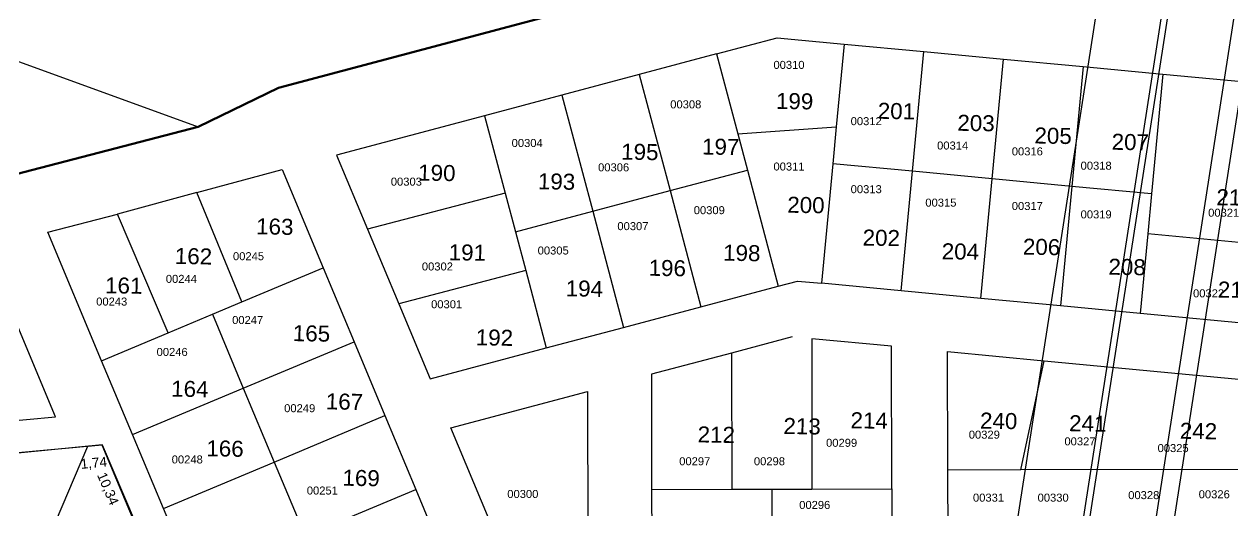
# Model space of a CAD drawing. Header units: metres. Extents: x 0 to 1324930, y 0 to 1631912.
# Drawn here: x 253303.7 to 253454.7, y 1629550.6 to 1629611.4 of the extents above; entities that cross this region are included whole.
import ezdxf

# ---------------------------------------------------------------- set-up
doc = ezdxf.new("R2010")
doc.units = ezdxf.units.M
doc.header["$MEASUREMENT"] = 0
doc.layers.add('90kw', color=7, linetype='Continuous', lineweight=0)
for name, color, linetype in [('A_revoir_geometrie_aberrante', 7, 'Continuous'), ('A_revoir_niveau_0', 7, 'Continuous'), ('limites_parcelles', 7, 'Continuous'), ('limites_sections', 7, 'Continuous'), ('limites_tf', 7, 'Continuous'), ('numero_lot', 7, 'Continuous'), ('numero_parcelle', 7, 'Continuous'), ('toponymie', 7, 'Continuous')]:
    doc.layers.add(name, color=color, linetype=linetype)
doc.styles.get("Standard").update_dxf_attribs({"font": 'txt.shx'})
doc.styles.add('Style-txt', font='txt.shx')
doc.styles.add('Style-WORKING', font='WORKING.shx')

msp = doc.modelspace()

# ---------------------------------------------------------------- linework, layer by layer
at = {"layer": 'A_revoir_geometrie_aberrante'}
for p in [(253647.66593, 1630910.42849), (253647.23549, 1630902.43798), (253647.23549, 1630902.43792), (253645.88863, 1630825.83787), (253621.68215, 1630796.06037), (253638.91281, 1630795.57216)]:
    msp.add_line(p, (0, 0), dxfattribs=at)
at = {"layer": 'A_revoir_niveau_0'}
for p, q in [((253313.45862, 1629558.871), (253232.83222, 1629550.94749)), ((253259.92718, 1629437.70509), (253311.69682, 1629558.69786)), ((253302.26851, 1629536.6626), (253311.69682, 1629558.69786)), ((253311.69682, 1629558.69786), (253313.45862, 1629558.871)), ((253313.45862, 1629558.871), (253317.58356, 1629549.21114)), ((253329.17547, 1629522.06503), (253313.45862, 1629558.871))]:
    msp.add_line(p, q, dxfattribs=at)
at = {"layer": 'limites_parcelles'}
for p, q in [((253360.25859, 1629610.05247), (253396.96463, 1629619.82333)), ((253285.37445, 1629613.12605), (253325.48823, 1629598.58362)), ((253390.2415, 1629607.68037), (253397.81803, 1629609.69691)), ((253397.81803, 1629609.69691), (253406.17557, 1629608.91093)), ((253406.17557, 1629608.91093), (253405.19485, 1629598.56734)), ((253406.17557, 1629608.91093), (253416.13162, 1629607.97463)), ((253390.2415, 1629607.68037), (253380.57794, 1629605.10836)), ((253390.2415, 1629607.68037), (253392.8915, 1629597.71658)), ((253414.71512, 1629593.03495), (253416.13162, 1629607.97463)), ((253416.13162, 1629607.97463), (253426.08766, 1629607.03832)), ((253424.67046, 1629592.09104), (253426.08766, 1629607.03832)), ((253426.08766, 1629607.03832), (253436.04371, 1629606.10201)), ((253436.04371, 1629606.10201), (253434.62579, 1629591.14713)), ((253436.04371, 1629606.10201), (253445.99978, 1629605.1657)), ((253380.57794, 1629605.10836), (253370.91439, 1629602.53635)), ((253380.57794, 1629605.10836), (253384.43372, 1629590.61096)), ((253445.99978, 1629605.1657), (253444.58113, 1629590.20322)), ((253445.99978, 1629605.1657), (253459.91671, 1629603.85689)), ((253370.91439, 1629602.53635), (253361.25083, 1629599.96434)), ((253370.91439, 1629602.53635), (253374.77036, 1629588.03818)), ((253361.25083, 1629599.96434), (253342.76484, 1629595.04418)), ((253361.25083, 1629599.96434), (253363.82271, 1629590.29763)), ((253325.48823, 1629598.58362), (253296.43383, 1629591.04183)), ((253392.8915, 1629597.71658), (253405.19485, 1629598.56734)), ((253405.19485, 1629598.56734), (253404.75979, 1629593.97886)), ((253392.8915, 1629597.71658), (253394.09707, 1629593.18374)), ((253342.76484, 1629595.04418), (253346.63044, 1629585.81662)), ((253325.31017, 1629590.38945), (253335.95664, 1629593.23127)), ((253335.95664, 1629593.23127), (253341.08753, 1629580.96801)), ((253404.75979, 1629593.97886), (253403.34393, 1629579.04586)), ((253414.71512, 1629593.03495), (253404.75979, 1629593.97886)), ((253384.43372, 1629590.61096), (253394.09707, 1629593.18374)), ((253394.09707, 1629593.18374), (253397.95256, 1629578.68741)), ((253413.29926, 1629578.10195), (253414.71512, 1629593.03495)), ((253424.67046, 1629592.09104), (253414.71512, 1629593.03495)), ((253423.25459, 1629577.15804), (253424.67046, 1629592.09104)), ((253434.62579, 1629591.14713), (253424.67046, 1629592.09104)), ((253325.31017, 1629590.38945), (253315.37161, 1629587.6925)), ((253330.94169, 1629576.71813), (253325.31017, 1629590.38945)), ((253363.82271, 1629590.29763), (253346.63044, 1629585.81662)), ((253363.82271, 1629590.29763), (253365.10826, 1629585.46573)), ((253374.77036, 1629588.03818), (253384.43372, 1629590.61096)), ((253384.43372, 1629590.61096), (253388.28952, 1629576.11345)), ((253434.62579, 1629591.14713), (253433.20992, 1629576.21413)), ((253444.58113, 1629590.20322), (253434.62579, 1629591.14713)), ((253444.58113, 1629590.20322), (253444.10918, 1629585.22555)), ((253444.58114, 1629590.20322), (253444.58113, 1629590.20322)), ((253306.68571, 1629585.43795), (253315.37161, 1629587.6925)), ((253321.72226, 1629572.85629), (253315.37161, 1629587.6925)), ((253365.10826, 1629585.46573), (253374.77036, 1629588.03818)), ((253374.77036, 1629588.03818), (253378.62648, 1629573.53948)), ((253346.63044, 1629585.81662), (253350.54837, 1629576.46414)), ((253313.41006, 1629569.37449), (253306.68571, 1629585.43795)), ((253365.10826, 1629585.46573), (253366.39382, 1629580.63383)), ((253444.10918, 1629585.22555), (253443.16527, 1629575.27022)), ((253444.10918, 1629585.22555), (253444.10917, 1629585.22555)), ((253464.10004, 1629583.33013), (253444.10918, 1629585.22555)), ((253330.94169, 1629576.71813), (253341.08753, 1629580.96801)), ((253341.08753, 1629580.96801), (253344.94726, 1629571.74293)), ((253366.39382, 1629580.63383), (253350.54837, 1629576.46414)), ((253366.39382, 1629580.63383), (253368.96595, 1629570.96619)), ((253388.28952, 1629576.11345), (253397.95256, 1629578.68741)), ((253397.95256, 1629578.68741), (253400.35984, 1629579.32865)), ((253400.35984, 1629579.32865), (253403.34393, 1629579.04586)), ((253413.29926, 1629578.10195), (253403.34393, 1629579.04586)), ((253327.2523, 1629575.17272), (253330.94169, 1629576.71813)), ((253423.25459, 1629577.15804), (253413.29926, 1629578.10195)), ((253433.20992, 1629576.21413), (253423.25459, 1629577.15804)), ((253321.72226, 1629572.85629), (253327.2523, 1629575.17272)), ((253327.2523, 1629575.17272), (253331.11202, 1629565.94763)), ((253350.54837, 1629576.46414), (253354.46822, 1629567.10707)), ((253378.62648, 1629573.53948), (253388.28952, 1629576.11345)), ((253443.16527, 1629575.27022), (253433.20992, 1629576.21413)), ((253466.18751, 1629573.08738), (253443.16527, 1629575.27022)), ((253307.65839, 1629562.3633), (253302.72697, 1629574.13643)), ((253313.41006, 1629569.37449), (253321.72226, 1629572.85629)), ((253368.96595, 1629570.96619), (253378.62648, 1629573.53948)), ((253399.70667, 1629572.35834), (253392.10999, 1629570.33732)), ((253412.108, 1629571.18173), (253402.13722, 1629572.12711)), ((253402.13722, 1629572.12711), (253402.15053, 1629553.34893)), ((253331.11202, 1629565.94763), (253344.94726, 1629571.74293)), ((253344.94726, 1629571.74293), (253348.80698, 1629562.51785)), ((253354.46822, 1629567.10707), (253368.96595, 1629570.96619)), ((253412.14769, 1629553.37437), (253412.108, 1629571.18173)), ((253317.27149, 1629560.15012), (253313.41006, 1629569.37449)), ((253392.10999, 1629570.33732), (253382.10228, 1629567.67487)), ((253392.10999, 1629570.33732), (253392.15058, 1629553.32349)), ((253419.14226, 1629555.71954), (253419.10749, 1629570.51947)), ((253419.10749, 1629570.51947), (253431.18272, 1629569.36834)), ((253428.27223, 1629555.73566), (253431.18272, 1629569.36834)), ((253431.18272, 1629569.36834), (253467.65402, 1629565.89152)), ((253382.10228, 1629567.67487), (253382.13175, 1629553.29801)), ((253317.27149, 1629560.15012), (253331.11202, 1629565.94763)), ((253331.11202, 1629565.94763), (253334.97175, 1629556.72255)), ((253357.02522, 1629561.00338), (253374.10664, 1629565.54772)), ((253374.10664, 1629565.54772), (253374.19105, 1629524.36342)), ((253276.97731, 1629559.56233), (253307.65839, 1629562.3633)), ((253334.97175, 1629556.72255), (253348.80698, 1629562.51785)), ((253348.80698, 1629562.51785), (253352.66671, 1629553.29277)), ((253321.13292, 1629550.92575), (253317.27149, 1629560.15012)), ((253372.64583, 1629523.71615), (253357.02522, 1629561.00338)), ((253321.13292, 1629550.92575), (253334.97175, 1629556.72255)), ((253334.97175, 1629556.72255), (253338.83148, 1629547.49747)), ((253428.27223, 1629555.73566), (253419.14226, 1629555.71954)), ((253419.17749, 1629540.72377), (253419.14226, 1629555.71954)), ((253469.70887, 1629555.8088), (253428.27223, 1629555.73566)), ((253338.83148, 1629547.49747), (253352.66671, 1629553.29277)), ((253352.66671, 1629553.29277), (253356.52644, 1629544.06769)), ((253382.13175, 1629553.29801), (253392.15058, 1629553.32349)), ((253382.13175, 1629553.29801), (253382.15225, 1629543.29804)), ((253392.15058, 1629553.32349), (253397.13021, 1629553.33616)), ((253397.13021, 1629553.33616), (253402.15053, 1629553.34893)), ((253397.13021, 1629553.33616), (253397.15536, 1629543.33621)), ((253402.15053, 1629553.34893), (253412.14769, 1629553.37437)), ((253412.14769, 1629553.37437), (253412.16997, 1629543.37441)), ((253324.99434, 1629541.70138), (253321.13292, 1629550.92575))]:
    msp.add_line(p, q, dxfattribs=at)
at = {"layer": 'limites_sections', "color": 112, "linetype": 'Continuous', "lineweight": 40, "flags": 128}
for points in [[(253799.36956, 1630038.16252), (253856.42032, 1629838.7166), (253798.76793, 1629726.38384), (253582.75022, 1629367.14207), (253514.63591, 1629393.29182), (253503.68044, 1629399.74735), (253463.16064, 1629612.88736), (253394.94697, 1629619.27583), (253335.50021, 1629603.46312), (253325.48823, 1629598.58362), (253296.43383, 1629591.04183), (253239.42311, 1629594.89294), (253258.48029, 1629694.07782), (253239.84941, 1629709.10854), (253235.59543, 1629794.86585), (253237.80426, 1629775.92513), (253237.80426, 1629775.92513), (253264.68264, 1629775.42816), (253276.08156, 1629797.15961), (253283.21815, 1629825.84344), (253264.42056, 1629860.90563), (253292.36857, 1629875.25951), (253349.87463, 1629905.00727), (253520.67758, 1630008.00346)], [(252919.31833, 1629642.67521), (253000.11128, 1629763.48946), (253052.3, 1629847.28), (253052.3, 1629847.28), (253140.06562, 1629837.2331), (253140.06562, 1629837.2331), (253235.59543, 1629794.86585), (253239.84941, 1629709.10854), (253258.48029, 1629694.07782), (253239.42311, 1629594.89294), (253296.43383, 1629591.04183), (253325.48823, 1629598.58362), (253335.48931, 1629603.43379), (253394.94697, 1629619.27583), (253463.16064, 1629612.88736), (253503.68044, 1629399.74735), (253514.63591, 1629393.29182), (253582.75022, 1629367.14207), (253645.72438, 1629332.79686), (253610.60438, 1629237.23282), (253568.74235, 1629208.53636), (253491.69353, 1628988.97111), (253348.98947, 1629069.99709), (252794.47787, 1629392.61618)]]:
    msp.add_lwpolyline(points, dxfattribs=at)
at = {"layer": 'limites_tf', "color": 5, "linetype": 'Continuous', "lineweight": 30, "flags": 128}
msp.add_lwpolyline([(253313.43, 1629558.87), (253341.28, 1629492.46), (253341.38, 1629451.55), (253256.21, 1629431.51), (253169.9, 1629480.07), (253168.18, 1629498.01), (253185.34, 1629537.12), (253231.51, 1629551.39), (253313.43, 1629558.87)], close=True, dxfattribs=at)

# ---------------------------------------------------------------- texts
at = {"layer": '90kw', "color": 7, "linetype": 'Continuous', "lineweight": 0, "insert": (252408.85847, 1629604.35091), "char_height": 108, "attachment_point": 7, "line_spacing_factor": 0.72, "style": 'Style-WORKING'}
msp.add_mtext('\\FSTANDARD;\\T1.000;RUFISQUE OUEST', dxfattribs=at)
at = {"layer": 'numero_lot', "color": 7, "lineweight": 0, "char_height": 2, "attachment_point": 1, "rotation": 359.0000236, "line_spacing_factor": 0.6}
for s, insert in [('\\fArial|b0|i0|c00|p39;199', (253397.68882, 1629602.82904)), ('\\fArial|b0|i0|c00|p39;201', (253410.4065, 1629601.59034)), ('\\fArial|b0|i0|c00|p39;203', (253420.35347, 1629600.09171)), ('\\fArial|b0|i0|c00|p39;205', (253429.98323, 1629598.50819)), ('\\fArial|b0|i0|c00|p39;207', (253439.62791, 1629597.72096)), ('\\fArial|b0|i0|c00|p39;195', (253378.34595, 1629596.49057)), ('\\fArial|b0|i0|c00|p39;197', (253388.45065, 1629597.13168)), ('\\fArial|b0|i0|c00|p39;190', (253352.98288, 1629593.87737)), ('\\fArial|b0|i0|c00|p39;193', (253367.94038, 1629592.79282)), ('\\fArial|b0|i0|c00|p39;210', (253452.71699, 1629590.79952)), ('\\fArial|b0|i0|c00|p39;200', (253399.09918, 1629589.85737)), ('\\fArial|b0|i0|c00|p39;163', (253332.73665, 1629587.16084)), ('\\fArial|b0|i0|c00|p39;202', (253408.51534, 1629585.76329)), ('\\fArial|b0|i0|c00|p39;206', (253428.53938, 1629584.62293)), ('\\fArial|b0|i0|c00|p39;162', (253322.57477, 1629583.46142)), ('\\fArial|b0|i0|c00|p39;191', (253356.79387, 1629583.92929)), ('\\fArial|b0|i0|c00|p39;198', (253391.08354, 1629583.86978)), ('\\fArial|b0|i0|c00|p39;204', (253418.40091, 1629584.047)), ('\\fArial|b0|i0|c00|p39;196', (253381.77558, 1629581.98855)), ('\\fArial|b0|i0|c00|p39;208', (253439.22858, 1629582.1189)), ('\\fArial|b0|i0|c00|p39;161', (253313.85719, 1629579.80102)), ('\\fArial|b0|i0|c00|p39;194', (253371.41666, 1629579.41949)), ('\\fArial|b0|i0|c00|p39;211', (253452.89954, 1629579.2701)), ('\\fArial|b0|i0|c00|p39;165', (253337.31854, 1629573.82695)), ('\\fArial|b0|i0|c00|p39;192', (253360.18051, 1629573.30244)), ('\\fArial|b0|i0|c00|p39;164', (253322.12042, 1629566.89375)), ('\\fArial|b0|i0|c00|p39;167', (253341.44163, 1629565.30455)), ('\\fArial|b0|i0|c00|p39;213', (253398.62084, 1629562.23753)), ('\\fArial|b0|i0|c00|p39;214', (253407.00128, 1629562.94975)), ('\\fArial|b0|i0|c00|p39;240', (253423.1845, 1629562.90846)), ('\\fArial|b0|i0|c00|p39;241', (253434.31445, 1629562.58252)), ('\\fArial|b0|i0|c00|p39;242', (253448.14484, 1629561.63752)), ('\\fArial|b0|i0|c00|p39;212', (253387.89692, 1629561.18035)), ('\\fArial|b0|i0|c00|p39;166', (253326.51364, 1629559.45118)), ('\\fArial|b0|i0|c00|p39;169', (253343.52136, 1629555.76998))]:
    msp.add_mtext(s, dxfattribs=dict(at, insert=insert))
at = {"layer": 'numero_parcelle', "color": 5, "char_height": 1, "attachment_point": 1, "rotation": 0.0028075, "line_spacing_factor": 0.6, "style": 'Style-txt'}
for s, insert in [('\\fArial|b0|i0|c00|p39;00310', (253397.35103, 1629606.81478)), ('\\fArial|b0|i0|c00|p39;00308', (253384.4543, 1629601.88566)), ('\\fArial|b0|i0|c00|p39;00312', (253406.99737, 1629599.78816)), ('\\fArial|b0|i0|c00|p39;00304', (253364.63737, 1629597.06141)), ('\\fArial|b0|i0|c00|p39;00314', (253417.79707, 1629596.74679)), ('\\fArial|b0|i0|c00|p39;00316', (253427.12886, 1629596.01267)), ('\\fArial|b0|i0|c00|p39;00306', (253375.43707, 1629594.02004)), ('\\fArial|b0|i0|c00|p39;00311', (253397.35103, 1629594.12492)), ('\\fArial|b0|i0|c00|p39;00318', (253435.72668, 1629594.22979)), ('\\fArial|b0|i0|c00|p39;00303', (253349.53875, 1629592.23717)), ('\\fArial|b0|i0|c00|p39;00313', (253406.99737, 1629591.2933)), ('\\fArial|b0|i0|c00|p39;00309', (253387.39014, 1629588.67143)), ('\\fArial|b0|i0|c00|p39;00315', (253416.32915, 1629589.6153)), ('\\fArial|b0|i0|c00|p39;00317', (253427.12886, 1629589.1958)), ('\\fArial|b0|i0|c00|p39;00319', (253435.72668, 1629588.14705)), ('\\fArial|b0|i0|c00|p39;00321', (253451.66411, 1629588.3568)), ('\\fArial|b0|i0|c00|p39;00307', (253377.84865, 1629586.67881)), ('\\fArial|b0|i0|c00|p39;00245', (253329.81684, 1629582.92625)), ('\\fArial|b0|i0|c00|p39;00305', (253367.88776, 1629583.63743)), ('\\fArial|b0|i0|c00|p39;00302', (253353.41825, 1629581.64481)), ('\\fArial|b0|i0|c00|p39;00244', (253321.42872, 1629580.09463)), ('\\fArial|b0|i0|c00|p39;00322', (253449.77678, 1629578.28882)), ('\\fArial|b0|i0|c00|p39;00243', (253312.72604, 1629577.26301)), ('\\fArial|b0|i0|c00|p39;00301', (253354.57162, 1629576.92545)), ('\\fArial|b0|i0|c00|p39;00247', (253329.71199, 1629574.95577)), ('\\fArial|b0|i0|c00|p39;00246', (253320.27535, 1629570.97052)), ('\\fArial|b0|i0|c00|p39;00249', (253336.21278, 1629563.94391)), ('\\fArial|b0|i0|c00|p39;00329', (253421.75522, 1629560.64363)), ('\\fArial|b0|i0|c00|p39;00299', (253403.92391, 1629559.62765)), ('\\fArial|b0|i0|c00|p39;00327', (253433.70829, 1629559.80463)), ('\\fArial|b0|i0|c00|p39;00325', (253445.34681, 1629558.96563)), ('\\fArial|b0|i0|c00|p39;00248', (253322.16268, 1629557.54654)), ('\\fArial|b0|i0|c00|p39;00297', (253385.5749, 1629557.3204)), ('\\fArial|b0|i0|c00|p39;00298', (253394.90668, 1629557.3204)), ('\\fArial|b0|i0|c00|p39;00251', (253339.04377, 1629553.66617)), ('\\fArial|b0|i0|c00|p39;00300', (253364.09345, 1629553.23684)), ('\\fArial|b0|i0|c00|p39;00331', (253422.27948, 1629552.77801)), ('\\fArial|b0|i0|c00|p39;00330', (253430.35304, 1629552.77801)), ('\\fArial|b0|i0|c00|p39;00328', (253441.677, 1629553.09264)), ('\\fArial|b0|i0|c00|p39;00326', (253450.48453, 1629553.19751)), ('\\fArial|b0|i0|c00|p39;00296', (253400.56866, 1629551.86691))]:
    msp.add_mtext(s, dxfattribs=dict(at, insert=insert))
at = {"layer": 'toponymie', "char_height": 1.2192, "attachment_point": 7, "line_spacing_factor": 0.6}
for s, insert, rotation in [('\\fArial|b0|i0|c00|p39;1,74', (253310.85437, 1629555.63454), 5.6126703), ('\\fArial|b0|i0|c00|p39;1,74', (253310.85437, 1629555.63454), 5.6126703), ('\\fArial|b0|i0|c00|p39;10,34', (253312.60204, 1629555.02644), 293.1234176), ('\\fArial|b0|i0|c00|p39;10,34', (253312.60204, 1629555.02644), 293.1234176)]:
    msp.add_mtext(s, dxfattribs=dict(at, insert=insert, rotation=rotation))

doc.saveas('drawing.dxf')
